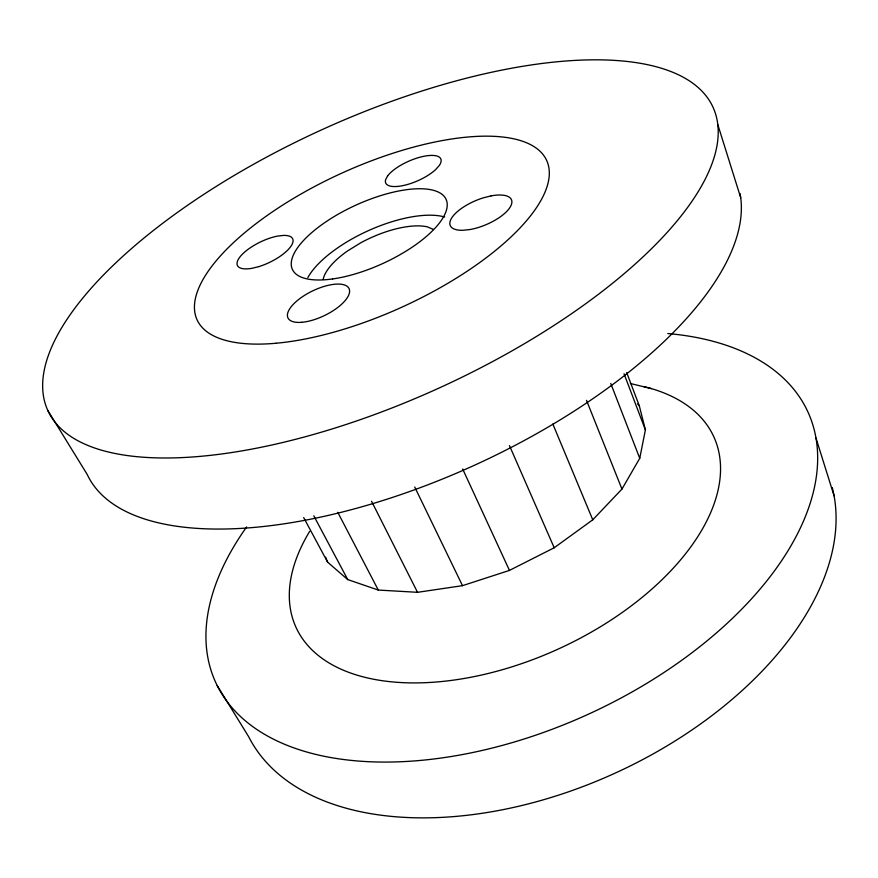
<?xml version="1.0" encoding="UTF-8"?>
<svg xmlns="http://www.w3.org/2000/svg" width="878" height="878" viewBox="0 0 878 878"><rect width="100%" height="100%" fill="white"/><g stroke="black" fill="none" stroke-linecap="round" stroke-linejoin="round"><path stroke-width="1.32" d="M303.7 517.603L327.626 562.172L347.732 579.579L378.297 590.06L417.533 592.31L462.508 585.659L509.459 570.404L554.205 547.762L592.76 519.798L621.953 489.079L639.744 458.294L645.396 429.891L639.305 405.812L626.683 372.557M630.382 383.51L651.432 388.625M433.282 229.367L427.301 226.842A63.062 25.023 -24.5 0 0 360.693 242.844L347.666 250.867A63.062 25.023 -24.5 0 0 323.181 279.281M637.56 403.88L639.305 405.812M47.697 410.289L87.174 474.394A356.216 152.838 -24.5 0 0 458.327 472.397A356.216 152.838 -24.5 0 0 740.022 193.5M217.195 685.575L248.573 736.543A318.154 189.966 -24.5 0 0 602.879 778.545A318.154 189.966 -24.5 0 0 832.3 487.641M313.775 515.781L347.732 579.579M337.756 512.302L378.297 590.06M371.548 501.261L417.533 592.31M414.723 487.016L462.508 585.659M462.684 469.006L509.459 570.404M509.459 445.596L554.205 547.762M552.844 424.019L592.76 519.798M586.504 400.335L621.953 489.079M325.639 557.157L327.626 562.172M610.759 383.456L639.744 458.294M624.028 373.765L645.396 429.891M717.787 124.544A365.544 141.83 -24.5 0 1 226.447 453.311A365.544 141.83 -24.5 0 1 197.034 198.856A365.544 141.83 -24.5 0 1 717.787 124.544L740.703 197.704M815.98 438.045L834.1 495.894M307.805 277.635A83.608 33.188 -24.5 0 1 369.737 230.047A83.608 33.188 -24.5 0 1 444.674 217.009M667.763 333.53A325.54 183.743 -24.5 0 1 775.603 569.317A325.54 183.743 -24.5 0 1 358.147 761.028A325.54 183.743 -24.5 0 1 246.652 526.921M644.057 386.649A229.608 128.539 -24.5 0 1 681.218 559.11A229.608 128.539 -24.5 0 1 396.691 682.272A229.608 128.539 -24.5 0 1 309.66 531.399M387.582 176.006L385.651 179.628A30.071 10.766 -23.6 0 0 402.684 185.664A30.071 10.766 -23.6 0 0 435.675 169.542L439.241 165.536A30.071 10.766 -23.6 0 0 423.778 156.306A30.071 10.766 -23.6 0 0 387.582 176.006M491.109 195.882L483.317 197.835A33.221 13.082 -22.8 0 0 451.72 217.931A33.221 13.082 -22.8 0 0 462.761 230.299L470.004 229.542A33.221 13.082 -22.8 0 0 510.041 207.318A33.221 13.082 -22.8 0 0 491.109 195.882M258.955 266.583L251.975 268.306A30.686 11.184 -25.9 0 1 240.133 256.705A30.686 11.184 -25.9 0 1 277.667 236.072L283.649 235.403A30.686 11.184 -25.9 0 1 290.025 247.519A30.686 11.184 -25.9 0 1 258.955 266.583M301.889 322.292A33.891 13.675 -25.7 0 0 349.587 291.792A33.891 13.675 -25.7 0 0 304.007 295.699A33.891 13.675 -25.7 0 0 301.889 322.292M332.586 278.952A84.442 32.135 -24.5 0 0 447.187 203.685A84.442 32.135 -24.5 0 0 327.955 220.466A84.442 32.135 -24.5 0 0 332.586 278.952M276.065 343.243A192.095 73.434 -24.5 0 0 549.112 176.928A192.095 73.434 -24.5 0 0 290.453 200.25A192.095 73.434 -24.5 0 0 276.065 343.243"/></g></svg>
